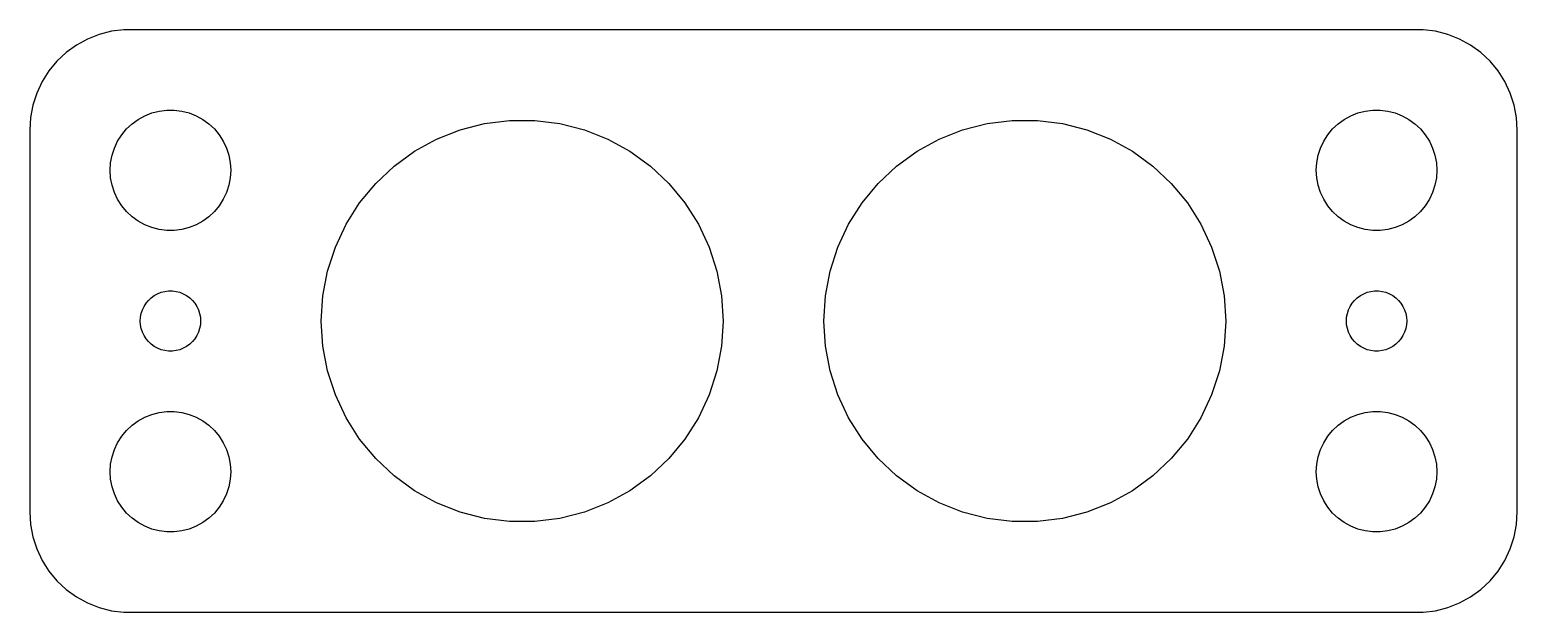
# Model space of a CAD drawing. Header units: metres. Extents: x -37 to 37, y 24.5 to 53.5.
import ezdxf

# ---------------------------------------------------------------- set-up
doc = ezdxf.new("R2010")
doc.units = ezdxf.units.M

msp = doc.modelspace()

# ---------------------------------------------------------------- linework, layer by layer
for p, q in [((-32.9369, 53.4114), (-33.5451, 53.2553)), ((-32.3139, 53.4901), (-32.9369, 53.4114)), ((32.3139, 53.4901), (-32.3139, 53.4901)), ((32.9369, 53.4114), (32.3139, 53.4901)), ((33.5451, 53.2553), (32.9369, 53.4114)), ((-34.6791, 52.7216), (-35.1871, 52.3526)), ((-34.1289, 53.0241), (-34.6791, 52.7216)), ((-33.5451, 53.2553), (-34.1289, 53.0241)), ((34.1289, 53.0241), (33.5451, 53.2553)), ((34.6791, 52.7216), (34.1289, 53.0241)), ((35.1871, 52.3526), (34.6791, 52.7216)), ((-35.6448, 51.9227), (-36.0451, 51.4389)), ((-35.1871, 52.3526), (-35.6448, 51.9227)), ((35.6448, 51.9227), (35.1871, 52.3526)), ((36.0451, 51.4389), (35.6448, 51.9227)), ((-36.0451, 51.4389), (-36.3815, 50.9088)), ((36.3815, 50.9088), (36.0451, 51.4389)), ((-36.6489, 50.3406), (-36.8429, 49.7434)), ((-36.3815, 50.9088), (-36.6489, 50.3406)), ((36.6489, 50.3406), (36.3815, 50.9088)), ((36.8429, 49.7434), (36.6489, 50.3406)), ((-36.8429, 49.7434), (-36.9606, 49.1267)), ((36.9606, 49.1267), (36.8429, 49.7434)), ((-36.9606, 49.1267), (-37, 48.5)), ((-31.9123, 48.8115), (-31.6075, 49.033)), ((-31.6075, 49.033), (-31.2773, 49.2145)), ((-31.2773, 49.2145), (-30.927, 49.3532)), ((-30.927, 49.3532), (-30.5621, 49.4469)), ((-30.5621, 49.4469), (-30.1884, 49.4941)), ((-30.1884, 49.4941), (-29.8116, 49.4941)), ((-29.8116, 49.4941), (-29.4379, 49.4469)), ((-29.4379, 49.4469), (-29.0729, 49.3532)), ((-29.0729, 49.3532), (-28.7227, 49.2145)), ((-28.7227, 49.2145), (-28.3925, 49.033)), ((-28.3925, 49.033), (-28.0877, 48.8115)), ((-14.3738, 48.8229), (-13.1279, 48.9803)), ((-13.1279, 48.9803), (-11.8721, 48.9803)), ((-11.8721, 48.9803), (-10.6262, 48.8229)), ((10.6262, 48.8229), (11.8721, 48.9803)), ((11.8721, 48.9803), (13.1279, 48.9803)), ((13.1279, 48.9803), (14.3738, 48.8229)), ((28.0877, 48.8115), (28.3925, 49.033)), ((28.3925, 49.033), (28.7227, 49.2145)), ((28.7227, 49.2145), (29.0729, 49.3532)), ((29.0729, 49.3532), (29.4379, 49.4469)), ((29.4379, 49.4469), (29.8116, 49.4941)), ((29.8116, 49.4941), (30.1884, 49.4941)), ((30.1884, 49.4941), (30.5621, 49.4469)), ((30.5621, 49.4469), (30.927, 49.3532)), ((30.927, 49.3532), (31.2773, 49.2145)), ((31.2773, 49.2145), (31.6075, 49.033)), ((31.6075, 49.033), (31.9123, 48.8115)), ((37, 48.5), (36.9606, 49.1267)), ((-37, 48.5), (-37, 29.5)), ((-32.6289, 47.9453), (-32.427, 48.2634)), ((-32.427, 48.2634), (-32.1869, 48.5536)), ((-32.1869, 48.5536), (-31.9123, 48.8115)), ((-28.0877, 48.8115), (-27.8131, 48.5536)), ((-27.8131, 48.5536), (-27.5729, 48.2634)), ((-27.5729, 48.2634), (-27.3711, 47.9453)), ((-16.7578, 48.0483), (-15.5902, 48.5106)), ((-15.5902, 48.5106), (-14.3738, 48.8229)), ((-10.6262, 48.8229), (-9.40982, 48.5106)), ((-9.40982, 48.5106), (-8.2422, 48.0483)), ((8.2422, 48.0483), (9.40982, 48.5106)), ((9.40982, 48.5106), (10.6262, 48.8229)), ((14.3738, 48.8229), (15.5902, 48.5106)), ((15.5902, 48.5106), (16.7578, 48.0483)), ((27.3711, 47.9453), (27.5729, 48.2634)), ((27.5729, 48.2634), (27.8131, 48.5536)), ((27.8131, 48.5536), (28.0877, 48.8115)), ((31.9123, 48.8115), (32.1869, 48.5536)), ((32.1869, 48.5536), (32.427, 48.2634)), ((32.427, 48.2634), (32.6289, 47.9453)), ((37, 29.5), (37, 48.5)), ((-32.9057, 47.2461), (-32.7893, 47.6044)), ((-32.7893, 47.6044), (-32.6289, 47.9453)), ((-27.3711, 47.9453), (-27.2107, 47.6044)), ((-27.2107, 47.6044), (-27.0942, 47.2461)), ((-18.8742, 46.7051), (-17.8583, 47.4433)), ((-17.8583, 47.4433), (-16.7578, 48.0483)), ((-8.2422, 48.0483), (-7.14172, 47.4433)), ((-7.14172, 47.4433), (-6.12575, 46.7051)), ((6.12575, 46.7051), (7.14172, 47.4433)), ((7.14172, 47.4433), (8.2422, 48.0483)), ((16.7578, 48.0483), (17.8583, 47.4433)), ((17.8583, 47.4433), (18.8742, 46.7051)), ((27.0942, 47.2461), (27.2107, 47.6044)), ((27.2107, 47.6044), (27.3711, 47.9453)), ((32.6289, 47.9453), (32.7893, 47.6044)), ((32.7893, 47.6044), (32.9057, 47.2461)), ((-33, 46.5), (-32.9763, 46.876)), ((-32.9763, 46.876), (-32.9057, 47.2461)), ((-27.0942, 47.2461), (-27.0237, 46.876)), ((-27.0237, 46.876), (-27, 46.5)), ((-19.7897, 45.8455), (-18.8742, 46.7051)), ((-6.12575, 46.7051), (-5.21031, 45.8455)), ((5.21031, 45.8455), (6.12575, 46.7051)), ((18.8742, 46.7051), (19.7897, 45.8455)), ((27, 46.5), (27.0237, 46.876)), ((27.0237, 46.876), (27.0942, 47.2461)), ((32.9057, 47.2461), (32.9763, 46.876)), ((32.9763, 46.876), (33, 46.5)), ((-32.9763, 46.124), (-33, 46.5)), ((-32.9057, 45.7539), (-32.9763, 46.124)), ((-27.0237, 46.124), (-27.0942, 45.7539)), ((-27, 46.5), (-27.0237, 46.124)), ((27.0237, 46.124), (27, 46.5)), ((27.0942, 45.7539), (27.0237, 46.124)), ((32.9763, 46.124), (32.9057, 45.7539)), ((33, 46.5), (32.9763, 46.124)), ((-32.7893, 45.3956), (-32.9057, 45.7539)), ((-32.6289, 45.0547), (-32.7893, 45.3956)), ((-27.2107, 45.3956), (-27.3711, 45.0547)), ((-27.0942, 45.7539), (-27.2107, 45.3956)), ((-20.5902, 44.8778), (-19.7897, 45.8455)), ((-5.21031, 45.8455), (-4.40982, 44.8778)), ((4.40982, 44.8778), (5.21031, 45.8455)), ((19.7897, 45.8455), (20.5902, 44.8778)), ((27.2107, 45.3956), (27.0942, 45.7539)), ((27.3711, 45.0547), (27.2107, 45.3956)), ((32.7893, 45.3956), (32.6289, 45.0547)), ((32.9057, 45.7539), (32.7893, 45.3956)), ((-32.427, 44.7366), (-32.6289, 45.0547)), ((-32.1869, 44.4464), (-32.427, 44.7366)), ((-31.9123, 44.1884), (-32.1869, 44.4464)), ((-27.8131, 44.4464), (-28.0877, 44.1884)), ((-27.5729, 44.7366), (-27.8131, 44.4464)), ((-27.3711, 45.0547), (-27.5729, 44.7366)), ((-21.2631, 43.8175), (-20.5902, 44.8778)), ((-4.40982, 44.8778), (-3.73692, 43.8175)), ((3.73692, 43.8175), (4.40982, 44.8778)), ((20.5902, 44.8778), (21.2631, 43.8175)), ((27.5729, 44.7366), (27.3711, 45.0547)), ((27.8131, 44.4464), (27.5729, 44.7366)), ((28.0877, 44.1884), (27.8131, 44.4464)), ((32.1869, 44.4464), (31.9123, 44.1884)), ((32.427, 44.7366), (32.1869, 44.4464)), ((32.6289, 45.0547), (32.427, 44.7366)), ((-31.6075, 43.967), (-31.9123, 44.1884)), ((-31.2773, 43.7855), (-31.6075, 43.967)), ((-30.927, 43.6468), (-31.2773, 43.7855)), ((-28.7227, 43.7855), (-29.0729, 43.6468)), ((-28.3925, 43.967), (-28.7227, 43.7855)), ((-28.0877, 44.1884), (-28.3925, 43.967)), ((-21.7978, 42.6812), (-21.2631, 43.8175)), ((-3.73692, 43.8175), (-3.20222, 42.6812)), ((3.20222, 42.6812), (3.73692, 43.8175)), ((21.2631, 43.8175), (21.7978, 42.6812)), ((28.3925, 43.967), (28.0877, 44.1884)), ((28.7227, 43.7855), (28.3925, 43.967)), ((29.0729, 43.6468), (28.7227, 43.7855)), ((31.2773, 43.7855), (30.927, 43.6468)), ((31.6075, 43.967), (31.2773, 43.7855)), ((31.9123, 44.1884), (31.6075, 43.967)), ((-30.5621, 43.5531), (-30.927, 43.6468)), ((-30.1884, 43.5059), (-30.5621, 43.5531)), ((-29.8116, 43.5059), (-30.1884, 43.5059)), ((-29.4379, 43.5531), (-29.8116, 43.5059)), ((-29.0729, 43.6468), (-29.4379, 43.5531)), ((29.4379, 43.5531), (29.0729, 43.6468)), ((29.8116, 43.5059), (29.4379, 43.5531)), ((30.1884, 43.5059), (29.8116, 43.5059)), ((30.5621, 43.5531), (30.1884, 43.5059)), ((30.927, 43.6468), (30.5621, 43.5531)), ((-22.1858, 41.4869), (-21.7978, 42.6812)), ((-3.20222, 42.6812), (-2.81416, 41.4869)), ((2.81416, 41.4869), (3.20222, 42.6812)), ((21.7978, 42.6812), (22.1858, 41.4869)), ((-22.4211, 40.2533), (-22.1858, 41.4869)), ((-2.81416, 41.4869), (-2.57884, 40.2533)), ((2.57884, 40.2533), (2.81416, 41.4869)), ((22.1858, 41.4869), (22.4211, 40.2533)), ((-31.2135, 39.8817), (-31.0934, 40.0268)), ((-31.0934, 40.0268), (-30.9561, 40.1558)), ((-30.9561, 40.1558), (-30.8037, 40.2665)), ((-30.8037, 40.2665), (-30.6387, 40.3572)), ((-30.6387, 40.3572), (-30.4635, 40.4266)), ((-30.4635, 40.4266), (-30.2811, 40.4734)), ((-30.2811, 40.4734), (-30.0942, 40.497)), ((-30.0942, 40.497), (-29.9058, 40.497)), ((-29.9058, 40.497), (-29.7189, 40.4734)), ((-29.7189, 40.4734), (-29.5365, 40.4266)), ((-29.5365, 40.4266), (-29.3613, 40.3572)), ((-29.3613, 40.3572), (-29.1963, 40.2665)), ((-29.1963, 40.2665), (-29.0439, 40.1558)), ((-29.0439, 40.1558), (-28.9065, 40.0268)), ((-28.9065, 40.0268), (-28.7865, 39.8817)), ((-22.5, 39), (-22.4211, 40.2533)), ((-2.57884, 40.2533), (-2.5, 39)), ((2.5, 39), (2.57884, 40.2533)), ((22.4211, 40.2533), (22.5, 39)), ((28.7865, 39.8817), (28.9065, 40.0268)), ((28.9065, 40.0268), (29.0439, 40.1558)), ((29.0439, 40.1558), (29.1963, 40.2665)), ((29.1963, 40.2665), (29.3613, 40.3572)), ((29.3613, 40.3572), (29.5365, 40.4266)), ((29.5365, 40.4266), (29.7189, 40.4734)), ((29.7189, 40.4734), (29.9058, 40.497)), ((29.9058, 40.497), (30.0942, 40.497)), ((30.0942, 40.497), (30.2811, 40.4734)), ((30.2811, 40.4734), (30.4635, 40.4266)), ((30.4635, 40.4266), (30.6387, 40.3572)), ((30.6387, 40.3572), (30.8037, 40.2665)), ((30.8037, 40.2665), (30.9561, 40.1558)), ((30.9561, 40.1558), (31.0934, 40.0268)), ((31.0934, 40.0268), (31.2135, 39.8817)), ((-31.4882, 39.188), (-31.4529, 39.373)), ((-31.4529, 39.373), (-31.3947, 39.5522)), ((-31.3947, 39.5522), (-31.3145, 39.7226)), ((-31.3145, 39.7226), (-31.2135, 39.8817)), ((-28.7865, 39.8817), (-28.6855, 39.7226)), ((-28.6855, 39.7226), (-28.6053, 39.5522)), ((-28.6053, 39.5522), (-28.5471, 39.373)), ((-28.5471, 39.373), (-28.5118, 39.188)), ((28.5118, 39.188), (28.5471, 39.373)), ((28.5471, 39.373), (28.6053, 39.5522)), ((28.6053, 39.5522), (28.6855, 39.7226)), ((28.6855, 39.7226), (28.7865, 39.8817)), ((31.2135, 39.8817), (31.3145, 39.7226)), ((31.3145, 39.7226), (31.3947, 39.5522)), ((31.3947, 39.5522), (31.4529, 39.373)), ((31.4529, 39.373), (31.4882, 39.188)), ((-31.5, 39), (-31.4882, 39.188)), ((-31.4882, 38.812), (-31.5, 39)), ((-31.4529, 38.627), (-31.4882, 38.812)), ((-31.3947, 38.4478), (-31.4529, 38.627)), ((-28.5471, 38.627), (-28.6053, 38.4478)), ((-28.5118, 38.812), (-28.5471, 38.627)), ((-28.5118, 39.188), (-28.5, 39)), ((-28.5, 39), (-28.5118, 38.812)), ((-22.4211, 37.7467), (-22.5, 39)), ((-2.5, 39), (-2.57884, 37.7467)), ((2.57884, 37.7467), (2.5, 39)), ((22.5, 39), (22.4211, 37.7467)), ((28.5, 39), (28.5118, 39.188)), ((28.5118, 38.812), (28.5, 39)), ((28.5471, 38.627), (28.5118, 38.812)), ((28.6053, 38.4478), (28.5471, 38.627)), ((31.4529, 38.627), (31.3947, 38.4478)), ((31.4882, 38.812), (31.4529, 38.627)), ((31.4882, 39.188), (31.5, 39)), ((31.5, 39), (31.4882, 38.812)), ((-31.3145, 38.2774), (-31.3947, 38.4478)), ((-31.2135, 38.1183), (-31.3145, 38.2774)), ((-31.0934, 37.9732), (-31.2135, 38.1183)), ((-30.9561, 37.8442), (-31.0934, 37.9732)), ((-30.8037, 37.7335), (-30.9561, 37.8442)), ((-29.0439, 37.8442), (-29.1963, 37.7335)), ((-28.9065, 37.9732), (-29.0439, 37.8442)), ((-28.7865, 38.1183), (-28.9065, 37.9732)), ((-28.6855, 38.2774), (-28.7865, 38.1183)), ((-28.6053, 38.4478), (-28.6855, 38.2774)), ((-22.1858, 36.5131), (-22.4211, 37.7467)), ((-2.57884, 37.7467), (-2.81416, 36.5131)), ((2.81416, 36.5131), (2.57884, 37.7467)), ((22.4211, 37.7467), (22.1858, 36.5131)), ((28.6855, 38.2774), (28.6053, 38.4478)), ((28.7865, 38.1183), (28.6855, 38.2774)), ((28.9065, 37.9732), (28.7865, 38.1183)), ((29.0439, 37.8442), (28.9065, 37.9732)), ((29.1963, 37.7335), (29.0439, 37.8442)), ((30.9561, 37.8442), (30.8037, 37.7335)), ((31.0934, 37.9732), (30.9561, 37.8442)), ((31.2135, 38.1183), (31.0934, 37.9732)), ((31.3145, 38.2774), (31.2135, 38.1183)), ((31.3947, 38.4478), (31.3145, 38.2774)), ((-30.6387, 37.6428), (-30.8037, 37.7335)), ((-30.4635, 37.5734), (-30.6387, 37.6428)), ((-30.2811, 37.5266), (-30.4635, 37.5734)), ((-30.0942, 37.503), (-30.2811, 37.5266)), ((-29.9058, 37.503), (-30.0942, 37.503)), ((-29.7189, 37.5266), (-29.9058, 37.503)), ((-29.5365, 37.5734), (-29.7189, 37.5266)), ((-29.3613, 37.6428), (-29.5365, 37.5734)), ((-29.1963, 37.7335), (-29.3613, 37.6428)), ((29.3613, 37.6428), (29.1963, 37.7335)), ((29.5365, 37.5734), (29.3613, 37.6428)), ((29.7189, 37.5266), (29.5365, 37.5734)), ((29.9058, 37.503), (29.7189, 37.5266)), ((30.0942, 37.503), (29.9058, 37.503)), ((30.2811, 37.5266), (30.0942, 37.503)), ((30.4635, 37.5734), (30.2811, 37.5266)), ((30.6387, 37.6428), (30.4635, 37.5734)), ((30.8037, 37.7335), (30.6387, 37.6428)), ((-21.7978, 35.3188), (-22.1858, 36.5131)), ((-2.81416, 36.5131), (-3.20222, 35.3188)), ((3.20222, 35.3188), (2.81416, 36.5131)), ((22.1858, 36.5131), (21.7978, 35.3188)), ((-21.2631, 34.1825), (-21.7978, 35.3188)), ((-3.20222, 35.3188), (-3.73692, 34.1825)), ((3.73692, 34.1825), (3.20222, 35.3188)), ((21.7978, 35.3188), (21.2631, 34.1825)), ((-31.6075, 34.033), (-31.2773, 34.2145)), ((-31.2773, 34.2145), (-30.927, 34.3532)), ((-30.927, 34.3532), (-30.5621, 34.4469)), ((-30.5621, 34.4469), (-30.1884, 34.4941)), ((-30.1884, 34.4941), (-29.8116, 34.4941)), ((-29.8116, 34.4941), (-29.4379, 34.4469)), ((-29.4379, 34.4469), (-29.0729, 34.3532)), ((-29.0729, 34.3532), (-28.7227, 34.2145)), ((-28.7227, 34.2145), (-28.3925, 34.033)), ((-20.5902, 33.1222), (-21.2631, 34.1825)), ((-3.73692, 34.1825), (-4.40982, 33.1222)), ((4.40982, 33.1222), (3.73692, 34.1825)), ((21.2631, 34.1825), (20.5902, 33.1222)), ((28.3925, 34.033), (28.7227, 34.2145)), ((28.7227, 34.2145), (29.0729, 34.3532)), ((29.0729, 34.3532), (29.4379, 34.4469)), ((29.4379, 34.4469), (29.8116, 34.4941)), ((29.8116, 34.4941), (30.1884, 34.4941)), ((30.1884, 34.4941), (30.5621, 34.4469)), ((30.5621, 34.4469), (30.927, 34.3532)), ((30.927, 34.3532), (31.2773, 34.2145)), ((31.2773, 34.2145), (31.6075, 34.033)), ((-32.427, 33.2634), (-32.1869, 33.5536)), ((-32.1869, 33.5536), (-31.9123, 33.8116)), ((-31.9123, 33.8116), (-31.6075, 34.033)), ((-28.3925, 34.033), (-28.0877, 33.8116)), ((-28.0877, 33.8116), (-27.8131, 33.5536)), ((-27.8131, 33.5536), (-27.5729, 33.2634)), ((27.5729, 33.2634), (27.8131, 33.5536)), ((27.8131, 33.5536), (28.0877, 33.8116)), ((28.0877, 33.8116), (28.3925, 34.033)), ((31.6075, 34.033), (31.9123, 33.8116)), ((31.9123, 33.8116), (32.1869, 33.5536)), ((32.1869, 33.5536), (32.427, 33.2634)), ((-32.9057, 32.2461), (-32.7893, 32.6044)), ((-32.7893, 32.6044), (-32.6289, 32.9453)), ((-32.6289, 32.9453), (-32.427, 33.2634)), ((-27.5729, 33.2634), (-27.3711, 32.9453)), ((-27.3711, 32.9453), (-27.2107, 32.6044)), ((-27.2107, 32.6044), (-27.0942, 32.2461)), ((-19.7897, 32.1545), (-20.5902, 33.1222)), ((-4.40982, 33.1222), (-5.21031, 32.1545)), ((5.21031, 32.1545), (4.40982, 33.1222)), ((20.5902, 33.1222), (19.7897, 32.1545)), ((27.0942, 32.2461), (27.2107, 32.6044)), ((27.2107, 32.6044), (27.3711, 32.9453)), ((27.3711, 32.9453), (27.5729, 33.2634)), ((32.427, 33.2634), (32.6289, 32.9453)), ((32.6289, 32.9453), (32.7893, 32.6044)), ((32.7893, 32.6044), (32.9057, 32.2461)), ((-33, 31.5), (-32.9763, 31.876)), ((-32.9763, 31.876), (-32.9057, 32.2461)), ((-27.0942, 32.2461), (-27.0237, 31.876)), ((-27.0237, 31.876), (-27, 31.5)), ((-18.8742, 31.2949), (-19.7897, 32.1545)), ((-5.21031, 32.1545), (-6.12575, 31.2949)), ((6.12575, 31.2949), (5.21031, 32.1545)), ((19.7897, 32.1545), (18.8742, 31.2949)), ((27, 31.5), (27.0237, 31.876)), ((27.0237, 31.876), (27.0942, 32.2461)), ((32.9057, 32.2461), (32.9763, 31.876)), ((32.9763, 31.876), (33, 31.5)), ((-32.9763, 31.124), (-33, 31.5)), ((-32.9057, 30.7539), (-32.9763, 31.124)), ((-27.0237, 31.124), (-27.0942, 30.7539)), ((-27, 31.5), (-27.0237, 31.124)), ((-17.8583, 30.5567), (-18.8742, 31.2949)), ((-6.12575, 31.2949), (-7.14172, 30.5567)), ((7.14172, 30.5567), (6.12575, 31.2949)), ((18.8742, 31.2949), (17.8583, 30.5567)), ((27.0237, 31.124), (27, 31.5)), ((27.0942, 30.7539), (27.0237, 31.124)), ((32.9763, 31.124), (32.9057, 30.7539)), ((33, 31.5), (32.9763, 31.124)), ((-32.7893, 30.3956), (-32.9057, 30.7539)), ((-32.6289, 30.0547), (-32.7893, 30.3956)), ((-27.2107, 30.3956), (-27.3711, 30.0547)), ((-27.0942, 30.7539), (-27.2107, 30.3956)), ((-16.7578, 29.9517), (-17.8583, 30.5567)), ((-7.14172, 30.5567), (-8.2422, 29.9517)), ((8.2422, 29.9517), (7.14172, 30.5567)), ((17.8583, 30.5567), (16.7578, 29.9517)), ((27.2107, 30.3956), (27.0942, 30.7539)), ((27.3711, 30.0547), (27.2107, 30.3956)), ((32.7893, 30.3956), (32.6289, 30.0547)), ((32.9057, 30.7539), (32.7893, 30.3956)), ((-32.427, 29.7366), (-32.6289, 30.0547)), ((-32.1869, 29.4464), (-32.427, 29.7366)), ((-27.5729, 29.7366), (-27.8131, 29.4464)), ((-27.3711, 30.0547), (-27.5729, 29.7366)), ((-15.5902, 29.4894), (-16.7578, 29.9517)), ((-8.2422, 29.9517), (-9.40982, 29.4894)), ((9.40982, 29.4894), (8.2422, 29.9517)), ((16.7578, 29.9517), (15.5902, 29.4894)), ((27.5729, 29.7366), (27.3711, 30.0547)), ((27.8131, 29.4464), (27.5729, 29.7366)), ((32.427, 29.7366), (32.1869, 29.4464)), ((32.6289, 30.0547), (32.427, 29.7366)), ((-37, 29.5), (-36.9606, 28.8733)), ((-36.9606, 28.8733), (-36.8429, 28.2566)), ((-31.9123, 29.1885), (-32.1869, 29.4464)), ((-31.6075, 28.967), (-31.9123, 29.1885)), ((-31.2773, 28.7855), (-31.6075, 28.967)), ((-28.3925, 28.967), (-28.7227, 28.7855)), ((-28.0877, 29.1885), (-28.3925, 28.967)), ((-27.8131, 29.4464), (-28.0877, 29.1885)), ((-14.3738, 29.1771), (-15.5902, 29.4894)), ((-13.1279, 29.0197), (-14.3738, 29.1771)), ((-11.8721, 29.0197), (-13.1279, 29.0197)), ((-10.6262, 29.1771), (-11.8721, 29.0197)), ((-9.40982, 29.4894), (-10.6262, 29.1771)), ((10.6262, 29.1771), (9.40982, 29.4894)), ((11.8721, 29.0197), (10.6262, 29.1771)), ((13.1279, 29.0197), (11.8721, 29.0197)), ((14.3738, 29.1771), (13.1279, 29.0197)), ((15.5902, 29.4894), (14.3738, 29.1771)), ((28.0877, 29.1885), (27.8131, 29.4464)), ((28.3925, 28.967), (28.0877, 29.1885)), ((28.7227, 28.7855), (28.3925, 28.967)), ((31.6075, 28.967), (31.2773, 28.7855)), ((31.9123, 29.1885), (31.6075, 28.967)), ((32.1869, 29.4464), (31.9123, 29.1885)), ((36.8429, 28.2566), (36.9606, 28.8733)), ((36.9606, 28.8733), (37, 29.5)), ((-36.8429, 28.2566), (-36.6489, 27.6594)), ((-30.927, 28.6468), (-31.2773, 28.7855)), ((-30.5621, 28.5531), (-30.927, 28.6468)), ((-30.1884, 28.5059), (-30.5621, 28.5531)), ((-29.8116, 28.5059), (-30.1884, 28.5059)), ((-29.4379, 28.5531), (-29.8116, 28.5059)), ((-29.0729, 28.6468), (-29.4379, 28.5531)), ((-28.7227, 28.7855), (-29.0729, 28.6468)), ((29.0729, 28.6468), (28.7227, 28.7855)), ((29.4379, 28.5531), (29.0729, 28.6468)), ((29.8116, 28.5059), (29.4379, 28.5531)), ((30.1884, 28.5059), (29.8116, 28.5059)), ((30.5621, 28.5531), (30.1884, 28.5059)), ((30.927, 28.6468), (30.5621, 28.5531)), ((31.2773, 28.7855), (30.927, 28.6468)), ((36.6489, 27.6594), (36.8429, 28.2566)), ((-36.6489, 27.6594), (-36.3815, 27.0912)), ((36.3815, 27.0912), (36.6489, 27.6594)), ((-36.3815, 27.0912), (-36.0451, 26.5611)), ((36.0451, 26.5611), (36.3815, 27.0912)), ((-36.0451, 26.5611), (-35.6448, 26.0773)), ((-35.6448, 26.0773), (-35.1871, 25.6474)), ((35.1871, 25.6474), (35.6448, 26.0773)), ((35.6448, 26.0773), (36.0451, 26.5611)), ((-35.1871, 25.6474), (-34.6791, 25.2784)), ((-34.6791, 25.2784), (-34.1289, 24.9759)), ((34.1289, 24.9759), (34.6791, 25.2784)), ((34.6791, 25.2784), (35.1871, 25.6474)), ((-34.1289, 24.9759), (-33.5451, 24.7447)), ((-33.5451, 24.7447), (-32.9369, 24.5886)), ((-32.9369, 24.5886), (-32.3139, 24.5099)), ((-32.3139, 24.5099), (32.3139, 24.5099)), ((32.3139, 24.5099), (32.9369, 24.5886)), ((32.9369, 24.5886), (33.5451, 24.7447)), ((33.5451, 24.7447), (34.1289, 24.9759))]:
    msp.add_line(p, q)

doc.saveas('drawing.dxf')
